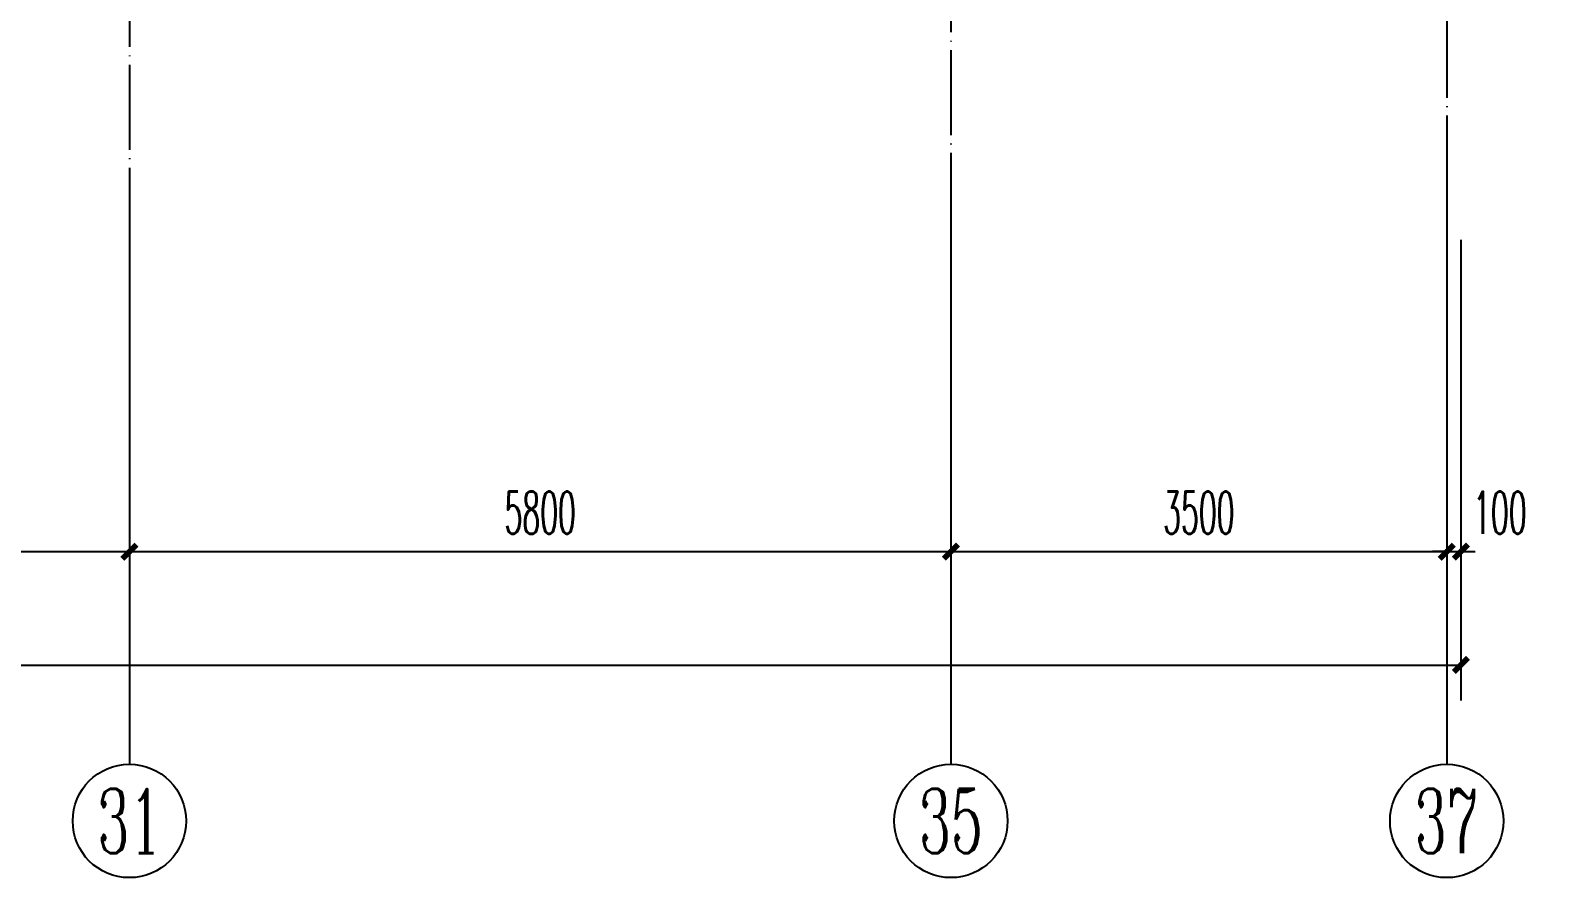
# Model space of a CAD drawing. Extents: x 27938 to 1507990, y 110129 to 923079.
# Drawn here: x 867918 to 878629, y 357024 to 363002 of the extents above; entities that cross this region are included whole.
import ezdxf
from ezdxf.enums import TextEntityAlignment as Align

# ---------------------------------------------------------------- set-up
doc = ezdxf.new("R2010")
doc.units = 0
doc.header["$LTSCALE"] = 1000
doc.header["$MEASUREMENT"] = 0
doc.linetypes.add('DOTE', pattern=[2.42, 2, -0.2, 0.02, -0.2])
for name, color, linetype in [('AXIS', 3, 'Continuous'), ('AXIS_TEXT', 7, 'Continuous'), ('DOTE', 1, 'Continuous')]:
    doc.layers.add(name, color=color, linetype=linetype)
doc.styles.add('_TCH_AXIS', font='COMPLEX', dxfattribs={"bigfont": 'GBCBIG'})
doc.styles.add('_TCH_DIM_T3', font='SIMPLEX.shx', dxfattribs={"width": 0.494118, "bigfont": 'GBCBIG.shx'})
doc.styles.add('COMPLEX', font='COMPLEX')
doc.dimstyles.new('_TCH_ARCH&&100', dxfattribs={"dimtxt": 297.5, "dimasz": 100, "dimexe": 250, "dimexo": 300, "dimgap": 126.25, "dimtad": 1, "dimdec": 0, "dimzin": 0, "dimdsep": 46, "dimtxsty": '_TCH_DIM_T3', "dimblk": 'ARCHTICK', "dimcen": 0.09, "dimclrt": 4, "dimazin": 2, "dimtfac": 1, "dimtdec": 0, "dimtix": 1, "dimtmove": 2, "dimatfit": 3, "dimfxl": 100, "dimtolj": 1, "dimtzin": 0, "dimarcsym": 0})

# ---------------------------------------------------------------- blocks, each defined once
blk = doc.blocks.new('GDGDGDSDA')
at = {"layer": 'DOTE', "color": 0, "linetype": 'DOTE', "ltscale": 0.3}
for p, q in [((469335, 376108), (469335, 359558)), ((460035, 370658), (460035, 359558)), ((465835, 367858), (465835, 359558))]:
    blk.add_line(p, q, dxfattribs=at)
blk = doc.blocks.new('_ArchTick')
at = {"color": 0, "linetype": 'ByBlock', "const_width": 0.4}
blk.add_lwpolyline([(-0.5, -0.5), (0.5, 0.5)], dxfattribs=at)
blk = doc.blocks.new('*D1105')
at = {"layer": 'AXIS', "color": 0, "lineweight": -2}
for p, q in [((877917, 361524), (877917, 359074)), ((878017, 361524), (878017, 359074)), ((877917, 359324), (877817, 359324)), ((877917, 359324), (878017, 359324)), ((878017, 359324), (878117, 359324))]:
    blk.add_line(p, q, dxfattribs=at)
at = {"layer": 'Defpoints', "color": 0}
for p in [(877917, 361824), (878017, 361824), (878017, 359324)]:
    blk.add_point(p, dxfattribs=at)
at = {"layer": 'AXIS', "color": 0, "lineweight": -2, "xscale": 100, "yscale": 100, "zscale": 100}
blk.add_blockref('_ArchTick', (877917, 359324), dxfattribs=at)
at = {"layer": 'AXIS', "color": 0, "lineweight": -2, "xscale": 100, "yscale": 100, "zscale": 100, "rotation": 180}
blk.add_blockref('_ArchTick', (878017, 359324), dxfattribs=at)
at = {"layer": 'AXIS', "color": 4, "insert": (878292, 359599), "char_height": 297.5, "attachment_point": 5, "style": '_TCH_DIM_T3'}
blk.add_mtext('\\A1;100', dxfattribs=at)
blk = doc.blocks.new('*D1106')
at = {"layer": 'AXIS', "color": 0, "lineweight": -2}
for p, q in [((874417, 361524), (874417, 359074)), ((877917, 361524), (877917, 359074)), ((874417, 359324), (877917, 359324))]:
    blk.add_line(p, q, dxfattribs=at)
at = {"layer": 'Defpoints', "color": 0}
for p in [(874417, 361824), (877917, 361824), (877917, 359324)]:
    blk.add_point(p, dxfattribs=at)
at = {"layer": 'AXIS', "color": 0, "lineweight": -2, "xscale": 100, "yscale": 100, "zscale": 100, "rotation": 180}
blk.add_blockref('_ArchTick', (874417, 359324), dxfattribs=at)
at = {"layer": 'AXIS', "color": 0, "lineweight": -2, "xscale": 100, "yscale": 100, "zscale": 100}
blk.add_blockref('_ArchTick', (877917, 359324), dxfattribs=at)
at = {"layer": 'AXIS', "color": 4, "insert": (876167, 359599), "char_height": 297.5, "attachment_point": 5, "style": '_TCH_DIM_T3'}
blk.add_mtext('\\A1;3500', dxfattribs=at)
blk = doc.blocks.new('*D1107')
at = {"layer": 'AXIS', "color": 0, "lineweight": -2}
for p, q in [((868617, 361524), (868617, 359074)), ((874417, 361524), (874417, 359074)), ((868617, 359324), (874417, 359324))]:
    blk.add_line(p, q, dxfattribs=at)
at = {"layer": 'Defpoints', "color": 0}
for p in [(868617, 361824), (874417, 361824), (874417, 359324)]:
    blk.add_point(p, dxfattribs=at)
at = {"layer": 'AXIS', "color": 0, "lineweight": -2, "xscale": 100, "yscale": 100, "zscale": 100, "rotation": 180}
blk.add_blockref('_ArchTick', (868617, 359324), dxfattribs=at)
at = {"layer": 'AXIS', "color": 0, "lineweight": -2, "xscale": 100, "yscale": 100, "zscale": 100}
blk.add_blockref('_ArchTick', (874417, 359324), dxfattribs=at)
at = {"layer": 'AXIS', "color": 4, "insert": (871517, 359599), "char_height": 297.5, "attachment_point": 5, "style": '_TCH_DIM_T3'}
blk.add_mtext('\\A1;5800', dxfattribs=at)
blk = doc.blocks.new('*D1108')
at = {"layer": 'AXIS', "color": 0, "lineweight": -2}
for p, q in [((865417, 361524), (865417, 359074)), ((868617, 361524), (868617, 359074)), ((865417, 359324), (868617, 359324))]:
    blk.add_line(p, q, dxfattribs=at)
at = {"layer": 'Defpoints', "color": 0}
for p in [(865417, 361824), (868617, 361824), (868617, 359324)]:
    blk.add_point(p, dxfattribs=at)
at = {"layer": 'AXIS', "color": 0, "lineweight": -2, "xscale": 100, "yscale": 100, "zscale": 100, "rotation": 180}
blk.add_blockref('_ArchTick', (865417, 359324), dxfattribs=at)
at = {"layer": 'AXIS', "color": 0, "lineweight": -2, "xscale": 100, "yscale": 100, "zscale": 100}
blk.add_blockref('_ArchTick', (868617, 359324), dxfattribs=at)
at = {"layer": 'AXIS', "color": 4, "insert": (867017, 359599), "char_height": 297.5, "attachment_point": 5, "style": '_TCH_DIM_T3'}
blk.add_mtext('\\A1;3200', dxfattribs=at)
blk = doc.blocks.new('*D1119')
at = {"layer": 'AXIS', "color": 0, "lineweight": -2}
for p, q in [((827817, 361524), (827817, 358274)), ((878017, 361524), (878017, 358274)), ((827817, 358524), (878017, 358524))]:
    blk.add_line(p, q, dxfattribs=at)
at = {"layer": 'Defpoints', "color": 0}
for p in [(827817, 361824), (878017, 361824), (878017, 358524)]:
    blk.add_point(p, dxfattribs=at)
at = {"layer": 'AXIS', "color": 0, "lineweight": -2, "xscale": 100, "yscale": 100, "zscale": 100, "rotation": 180}
blk.add_blockref('_ArchTick', (827817, 358524), dxfattribs=at)
at = {"layer": 'AXIS', "color": 0, "lineweight": -2, "xscale": 100, "yscale": 100, "zscale": 100}
blk.add_blockref('_ArchTick', (878017, 358524), dxfattribs=at)
at = {"layer": 'AXIS', "color": 4, "insert": (852917, 358799), "char_height": 297.5, "attachment_point": 5, "style": '_TCH_DIM_T3'}
blk.add_mtext('\\A1;50200', dxfattribs=at)
blk = doc.blocks.new('_AXISO')
at = {"color": 0}
blk.add_circle((0, 0), 0.5, dxfattribs=at)
at = {"layer": 'AXIS_TEXT', "color": 0, "style": 'COMPLEX', "width": 1.041667}
blk.add_attdef('A', text='', height=0.56, dxfattribs=at).set_placement((-0.25, -0.28), (0.25, -0.28), align=Align.FIT)

msp = doc.modelspace()

# ---------------------------------------------------------------- linework, layer by layer
at = {"layer": 'AXIS', "color": 8}
for p, q in [((868616.6, 361823.7), (868616.6, 357823.7)), ((874416.6, 361823.7), (874416.6, 357823.7)), ((877916.6, 361823.7), (877916.6, 357823.7))]:
    msp.add_line(p, q, dxfattribs=at)

# ---------------------------------------------------------------- block references
ref = msp.add_blockref('_AXISO', (868616.6, 357423.7), dxfattribs=dict(at, xscale=800, yscale=800, zscale=800))
ref.add_attrib('A', '31', dxfattribs={"layer": 'AXIS_TEXT', "color": 8, "ltscale": 0.5, "height": 452.55, "style": '_TCH_AXIS', "width": 0.75}).set_placement((868390.3, 357197.4), (868842.9, 357197.4), align=Align.FIT)
ref = msp.add_blockref('_AXISO', (874416.6, 357423.7), dxfattribs=dict(at, xscale=800, yscale=800, zscale=800))
ref.add_attrib('A', '35', dxfattribs={"layer": 'AXIS_TEXT', "color": 8, "ltscale": 0.5, "height": 452.55, "style": '_TCH_AXIS', "width": 0.636364}).set_placement((874190.3, 357197.5), (874642.8, 357197.5), align=Align.FIT)
ref = msp.add_blockref('_AXISO', (877916.6, 357423.7), dxfattribs=dict(at, xscale=800, yscale=800, zscale=800))
ref.add_attrib('A', '37', dxfattribs={"layer": 'AXIS_TEXT', "color": 8, "ltscale": 0.5, "height": 452.55, "style": '_TCH_AXIS', "width": 0.636364}).set_placement((877690.3, 357197.5), (878142.8, 357197.5), align=Align.FIT)
at = {"layer": 'DOTE', "color": 169}
msp.add_blockref('GDGDGDSDA', (408581.8, 2265.4), dxfattribs=at)

# ---------------------------------------------------------------- dimensions: what is measured, and where the dimension line sits
at = {"layer": 'AXIS', "color": 8}
for p1, p2, distance, picture, middle in [((827816.6, 361823.7), (878016.6, 361823.7), -3300, '*D1119', (852916.6, 358798.7)), ((865416.6, 361823.7), (868616.6, 361823.7), -2500, '*D1108', (867016.6, 359598.7)), ((868616.6, 361823.7), (874416.6, 361823.7), -2500, '*D1107', (871516.6, 359598.7)), ((874416.6, 361823.7), (877916.6, 361823.7), -2500, '*D1106', (876166.6, 359598.7))]:
    dim = msp.add_aligned_dim(p1=p1, p2=p2, distance=distance, dimstyle='_TCH_ARCH&&100', dxfattribs=at)
    dim.commit()
    dim.dimension.update_dxf_attribs({"geometry": picture, "text_midpoint": middle})
dim = msp.add_linear_dim(base=(878016.6, 359323.7), p1=(877916.6, 361823.7), p2=(878016.6, 361823.7), angle=0, dimstyle='_TCH_ARCH&&100', dxfattribs=at)
dim.commit()
dim.dimension.update_dxf_attribs({"geometry": '*D1105', "text_midpoint": (878291.6, 359598.7), "dimtype": 129})

doc.saveas('drawing.dxf')
